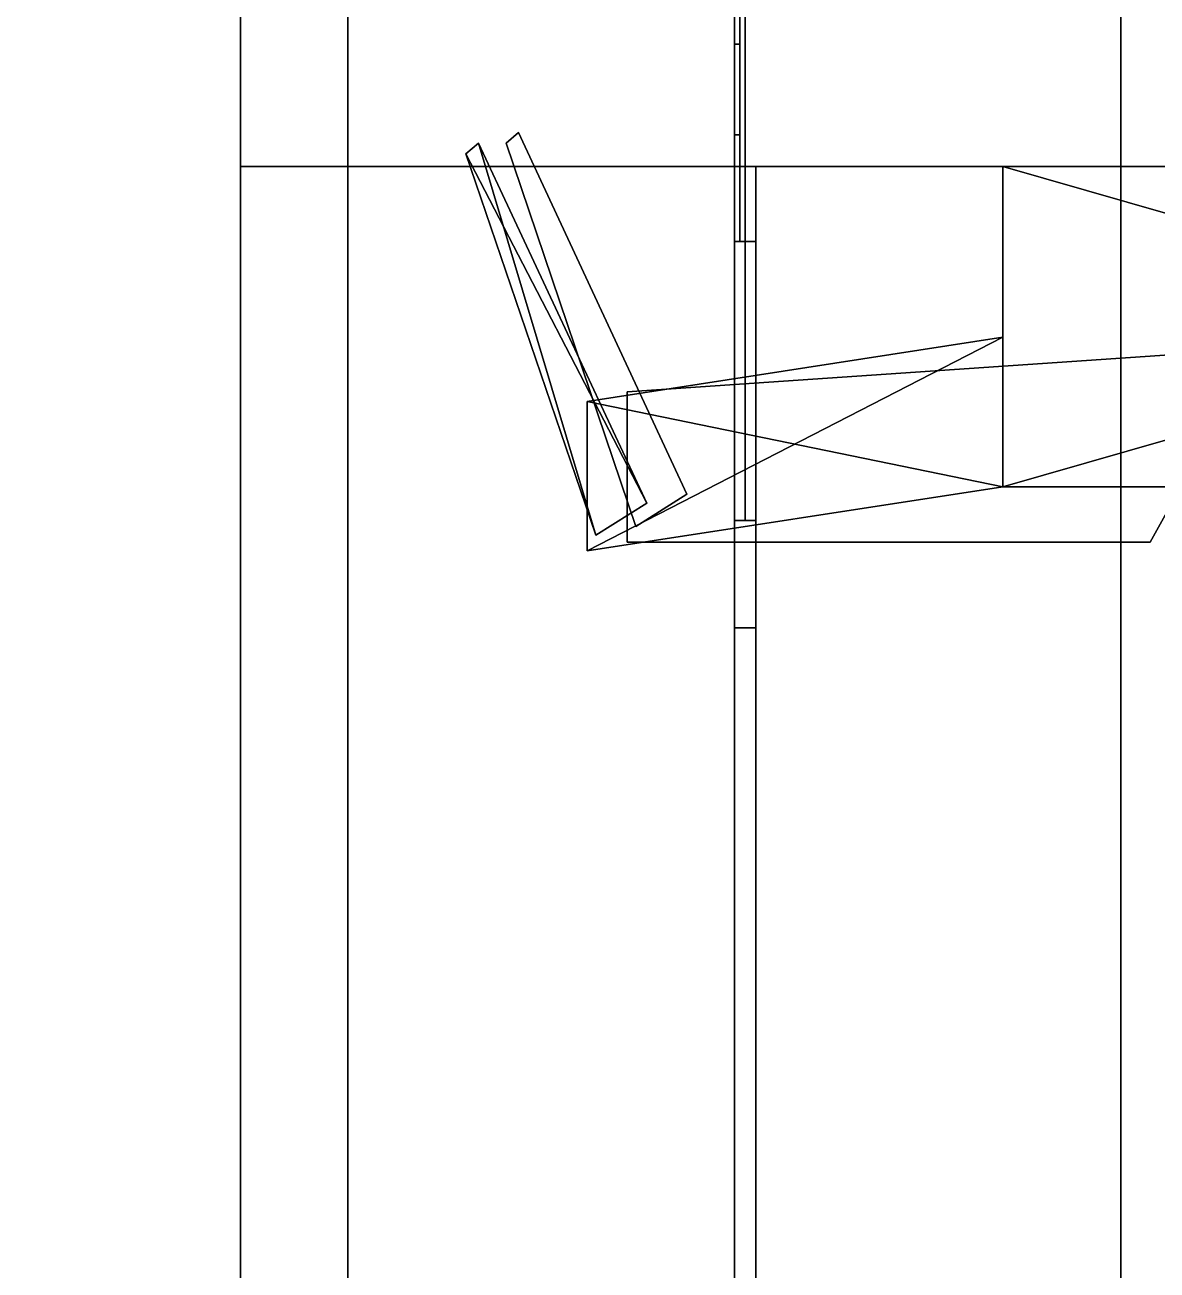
# Model space of a CAD drawing. Extents: x 0 to 4068, y -150 to 4325.
# Drawn here: x 3485 to 3537.7, y 839.6 to 897.6 of the extents above; entities that cross this region are included whole.
import ezdxf

# ---------------------------------------------------------------- set-up
doc = ezdxf.new("R2010")
doc.units = 0
for name, color, linetype in [('LAYER0', 7, 'CONTINUOUS'), ('LAYER100', 253, 'CONTINUOUS'), ('LAYER101', 28, 'CONTINUOUS'), ('LAYER102', 253, 'CONTINUOUS'), ('LAYER103', 253, 'CONTINUOUS'), ('LAYER104', 28, 'CONTINUOUS'), ('LAYER105', 253, 'CONTINUOUS'), ('LAYER106', 253, 'CONTINUOUS'), ('LAYER197', 7, 'CONTINUOUS'), ('LAYER199', 7, 'CONTINUOUS'), ('LAYER239', 7, 'CONTINUOUS'), ('LAYER257', 253, 'CONTINUOUS'), ('LAYER258', 28, 'CONTINUOUS'), ('LAYER259', 253, 'CONTINUOUS'), ('LAYER260', 253, 'CONTINUOUS'), ('LAYER261', 28, 'CONTINUOUS'), ('LAYER262', 253, 'CONTINUOUS'), ('LAYER263', 253, 'CONTINUOUS'), ('LAYER359', 253, 'CONTINUOUS'), ('LAYER411', 45, 'CONTINUOUS'), ('LAYER42', 7, 'CONTINUOUS'), ('LAYER44', 7, 'CONTINUOUS'), ('LAYER46', 7, 'CONTINUOUS'), ('LAYER824', 45, 'CONTINUOUS'), ('LAYER825', 45, 'CONTINUOUS')]:
    doc.layers.add(name, color=color, linetype=linetype)

msp = doc.modelspace()

# ---------------------------------------------------------------- linework, layer by layer
at = {"layer": 'LAYER0', "invisible_edges": 1}
for points in [[(4068, 4325, -5), (0, -150, -5), (0, 4325, -5), (4068, 4325, -5)], [(0, -150, -5), (4068, 4325, -5), (4068, -150, -5), (0, -150, -5)], [(4068, -150), (0, 4325), (0, -150), (4068, -150)], [(0, 4325), (4068, -150), (4068, 4325), (0, 4325)]]:
    msp.add_3dface(points, dxfattribs=at)
at = {"layer": 'LAYER100'}
for points in [[(3507.365, 892.0936, 1796.5), (3507.943, 892.5873, 1796.5), (3515.79, 875.7253, 1796.5), (3513.41, 874.2274, 1796.5)], [(3513.41, 874.2274, 1809.5), (3515.79, 875.7253, 1809.5), (3507.943, 892.5873, 1809.5), (3507.365, 892.0936, 1809.5)], [(3515.79, 875.7253, 1796.5), (3515.79, 875.7253, 1796.5), (3507.943, 892.5873, 1796.5), (3515.79, 875.7253, 1796.5)], [(3513.41, 874.2274, 1809.5), (3513.41, 874.2274, 1809.5), (3507.365, 892.0936, 1809.5), (3513.41, 874.2274, 1809.5)], [(3507.365, 892.0936, 1809.5), (3507.365, 892.0936, 1796.5), (3513.41, 874.2274, 1796.5), (3513.41, 874.2274, 1809.5)], [(3542.365, 882.4998, 1795.5), (3542.365, 882.4998, 1795.5), (3513, 880.4998, 1795.5), (3542.365, 882.4998, 1795.5)], [(3513, 873.4998, 1795.5), (3513, 880.4998, 1795.5), (3542.365, 882.4998, 1795.5), (3537.365, 873.4998, 1795.5)], [(3537.365, 873.4998, 1810.5), (3542.365, 882.4998, 1810.5), (3513, 880.4998, 1810.5), (3513, 873.4998, 1810.5)], [(3513, 873.4998, 1810.5), (3513, 880.4998, 1810.5), (3513, 873.4998, 1810.5)], [(3537.365, 873.4998, 1810.5), (3537.365, 873.4998, 1810.5), (3513, 873.4998, 1810.5), (3537.365, 873.4998, 1810.5)], [(3513, 873.4998, 1810.5), (3513, 873.4998, 1795.5), (3537.365, 873.4998, 1795.5), (3537.365, 873.4998, 1810.5)]]:
    msp.add_3dface(points, dxfattribs=at)
at = {"layer": 'LAYER101'}
for points, invisible_edges in [([(3518.25, 896.6929, 1793.808), (3518.25, 899.5109, 1798.025), (3518.25, 898.5005, 1797.5), (3518.25, 895.0005, 1797.5)], 10), ([(3518.25, 899.5109, 1807.975), (3518.25, 896.6929, 1812.192), (3518.25, 895.0005, 1808.5), (3518.25, 898.5005, 1808.5)], 10), ([(3518.5, 898.5005, 1808.5), (3518.5, 898.5005, 1797.5), (3518.5, 891.5005, 1797.5), (3518.5, 891.71, 1808.317)], 4), ([(3518.25, 892.4754, 1790.99), (3518.25, 896.6929, 1793.808), (3518.25, 895.0005, 1797.5), (3518.25, 891.5005, 1797.5)], 10), ([(3518.25, 896.6929, 1812.192), (3518.25, 892.4754, 1815.01), (3518.25, 891.5005, 1808.5), (3518.25, 895.0005, 1808.5)], 10), ([(3518.25, 887.5005, 1790), (3518.25, 892.4754, 1790.99), (3518.25, 891.5005, 1797.5), (3518.25, 887.5005, 1794)], 2), ([(3518.25, 892.4754, 1815.01), (3518.25, 887.5005, 1816), (3518.25, 887.5005, 1812), (3518.25, 891.5005, 1808.5)], 8), ([(3518.5, 891.71, 1808.317), (3518.5, 891.5005, 1797.5), (3518.5, 887.5005, 1794), (3518.5, 887.5005, 1812)], 5), ([(3518.5, 887.5005, 1812), (3518.5, 887.5005, 1794), (3518.5, 874.5005, 1794), (3518.5, 874.5005, 1812)], 1), ([(3519, 869.5005, 1782), (3519, 874.5005, 1794), (3519, 887.5005, 1794), (3519, 887.5005, 1782)], 1), ([(3519, 869.5005, 1824), (3519, 874.5005, 1812), (3519, 887.5005, 1812), (3519, 887.5005, 1824)], 1), ([(3519, 869.5005, 1824), (3519, 869.5005, 1782), (3519, 874.5005, 1794), (3519, 874.5005, 1812)], 10)]:
    msp.add_3dface(points, dxfattribs=dict(at, invisible_edges=invisible_edges))
for points in [[(3518, 887.5005, 1794), (3518, 887.5005, 1782), (3518, 887.5005, 1794)], [(3518, 887.5005, 1812), (3518, 887.5005, 1824), (3518, 887.5005, 1812)], [(3519, 874.5005, 1794), (3518, 874.5005, 1794), (3518, 887.5005, 1794), (3519, 887.5005, 1794)], [(3519, 887.5005, 1794), (3518, 887.5005, 1794), (3518, 887.5005, 1782), (3519, 887.5005, 1782)], [(3519, 887.5005, 1782), (3518, 887.5005, 1782), (3518, 869.5005, 1782), (3519, 869.5005, 1782)], [(3519, 874.5005, 1812), (3518, 874.5005, 1812), (3518, 887.5005, 1812), (3519, 887.5005, 1812)], [(3519, 887.5005, 1812), (3518, 887.5005, 1812), (3518, 887.5005, 1824), (3519, 887.5005, 1824)], [(3519, 887.5005, 1824), (3518, 887.5005, 1824), (3518, 869.5005, 1824), (3519, 869.5005, 1824)], [(3518, 869.5005, 1782), (3518, 887.5005, 1782), (3518, 887.5005, 1824), (3518, 869.5005, 1824)], [(3519, 869.5005, 1782), (3519, 887.5005, 1782), (3519, 887.5005, 1782), (3519, 869.5005, 1782)], [(3519, 869.5005, 1824), (3519, 887.5005, 1824), (3519, 887.5005, 1824), (3519, 869.5005, 1824)], [(3518, 874.5005, 1794), (3518, 874.5005, 1812), (3518, 874.5005, 1794)], [(3519, 874.5005, 1794), (3518, 874.5005, 1794), (3518, 874.5005, 1812), (3519, 874.5005, 1812)], [(3519, 869.5005, 1824), (3518, 869.5005, 1824), (3519, 869.5005, 1824)], [(3518, 869.5005, 1782), (3518, 869.5005, 1824), (3519, 869.5005, 1824), (3519, 869.5005, 1782)]]:
    msp.add_3dface(points, dxfattribs=at)
at = {"layer": 'LAYER102'}
for points in [[(3513.925, 875.308, 1797.348), (3505.5, 891.5905, 1797.348), (3506.077, 892.0817, 1797.348), (3513.925, 875.308, 1797.348)], [(3505.5, 891.5905, 1808.652), (3511.544, 873.8178, 1808.652), (3506.077, 892.0817, 1808.652), (3505.5, 891.5905, 1808.652)], [(3506.077, 892.0817, 1808.652), (3511.544, 873.8178, 1808.652), (3513.925, 875.308, 1808.652), (3506.077, 892.0817, 1808.652)], [(3511.544, 873.8178, 1797.348), (3505.5, 891.5905, 1797.348), (3513.925, 875.308, 1797.348), (3511.544, 873.8178, 1797.348)], [(3511.544, 873.8178, 1797.348), (3505.5, 891.5905, 1808.652), (3505.5, 891.5905, 1797.348), (3511.544, 873.8178, 1797.348)], [(3511.544, 873.8178, 1808.652), (3505.5, 891.5905, 1808.652), (3511.544, 873.8178, 1797.348), (3511.544, 873.8178, 1808.652)], [(3582.5, 890.9999, 1796.217), (3530.5, 876.0784, 1796.217), (3530.5, 890.9999, 1796.217), (3582.5, 890.9999, 1796.217)], [(3582.5, 876.0784, 1796.217), (3530.5, 876.0784, 1796.217), (3582.5, 890.9999, 1796.217), (3582.5, 876.0784, 1796.217)], [(3530.5, 890.9999, 1809.783), (3582.5, 876.0784, 1809.783), (3582.5, 890.9999, 1809.783), (3530.5, 890.9999, 1809.783)], [(3530.5, 876.0784, 1809.783), (3582.5, 876.0784, 1809.783), (3530.5, 890.9999, 1809.783), (3530.5, 876.0784, 1809.783)], [(3530.5, 883.0417, 1796.217), (3511.135, 873.0941, 1796.217), (3511.135, 880.0575, 1796.217), (3530.5, 883.0417, 1796.217)], [(3530.5, 876.0784, 1796.217), (3511.135, 873.0941, 1796.217), (3530.5, 883.0417, 1796.217), (3530.5, 876.0784, 1796.217)], [(3511.135, 880.0575, 1809.783), (3530.5, 876.0784, 1809.783), (3530.5, 883.0417, 1809.783), (3511.135, 880.0575, 1809.783)], [(3511.135, 873.0941, 1809.783), (3530.5, 876.0784, 1809.783), (3511.135, 880.0575, 1809.783), (3511.135, 873.0941, 1809.783)], [(3530.5, 876.0784, 1796.217), (3511.135, 873.0941, 1809.783), (3511.135, 873.0941, 1796.217), (3530.5, 876.0784, 1796.217)], [(3530.5, 876.0784, 1809.783), (3511.135, 873.0941, 1809.783), (3530.5, 876.0784, 1796.217), (3530.5, 876.0784, 1809.783)], [(3582.5, 876.0784, 1796.217), (3530.5, 876.0784, 1809.783), (3530.5, 876.0784, 1796.217), (3582.5, 876.0784, 1796.217)], [(3582.5, 876.0784, 1809.783), (3530.5, 876.0784, 1809.783), (3582.5, 876.0784, 1796.217), (3582.5, 876.0784, 1809.783)]]:
    msp.add_3dface(points, dxfattribs=at)
at = {"layer": 'LAYER103'}
for points in [[(3507.365, 892.0936, 2250.5), (3507.943, 892.5873, 2250.5), (3515.79, 875.7253, 2250.5), (3513.41, 874.2274, 2250.5)], [(3513.41, 874.2274, 2263.5), (3515.79, 875.7253, 2263.5), (3507.943, 892.5873, 2263.5), (3507.365, 892.0936, 2263.5)], [(3515.79, 875.7253, 2250.5), (3515.79, 875.7253, 2250.5), (3507.943, 892.5873, 2250.5), (3515.79, 875.7253, 2250.5)], [(3513.41, 874.2274, 2263.5), (3513.41, 874.2274, 2263.5), (3507.365, 892.0936, 2263.5), (3513.41, 874.2274, 2263.5)], [(3507.365, 892.0936, 2263.5), (3507.365, 892.0936, 2250.5), (3513.41, 874.2274, 2250.5), (3513.41, 874.2274, 2263.5)], [(3542.365, 882.4998, 2249.5), (3542.365, 882.4998, 2249.5), (3513, 880.4998, 2249.5), (3542.365, 882.4998, 2249.5)], [(3513, 873.4998, 2249.5), (3513, 880.4998, 2249.5), (3542.365, 882.4998, 2249.5), (3537.365, 873.4998, 2249.5)], [(3537.365, 873.4998, 2264.5), (3542.365, 882.4998, 2264.5), (3513, 880.4998, 2264.5), (3513, 873.4998, 2264.5)], [(3513, 873.4998, 2264.5), (3513, 880.4998, 2264.5), (3513, 873.4998, 2264.5)], [(3537.365, 873.4998, 2264.5), (3537.365, 873.4998, 2264.5), (3513, 873.4998, 2264.5), (3537.365, 873.4998, 2264.5)], [(3513, 873.4998, 2264.5), (3513, 873.4998, 2249.5), (3537.365, 873.4998, 2249.5), (3537.365, 873.4998, 2264.5)]]:
    msp.add_3dface(points, dxfattribs=at)
at = {"layer": 'LAYER104'}
for points, invisible_edges in [([(3518.25, 896.6929, 2247.808), (3518.25, 899.5109, 2252.025), (3518.25, 898.5005, 2251.5), (3518.25, 895.0005, 2251.5)], 10), ([(3518.25, 899.5109, 2261.975), (3518.25, 896.6929, 2266.192), (3518.25, 895.0005, 2262.5), (3518.25, 898.5005, 2262.5)], 10), ([(3518.5, 898.5005, 2262.5), (3518.5, 898.5005, 2251.5), (3518.5, 891.5005, 2251.5), (3518.5, 891.71, 2262.317)], 4), ([(3518.25, 892.4754, 2244.99), (3518.25, 896.6929, 2247.808), (3518.25, 895.0005, 2251.5), (3518.25, 891.5005, 2251.5)], 10), ([(3518.25, 896.6929, 2266.192), (3518.25, 892.4754, 2269.01), (3518.25, 891.5005, 2262.5), (3518.25, 895.0005, 2262.5)], 10), ([(3518.25, 887.5005, 2244), (3518.25, 892.4754, 2244.99), (3518.25, 891.5005, 2251.5), (3518.25, 887.5005, 2248)], 2), ([(3518.25, 892.4754, 2269.01), (3518.25, 887.5005, 2270), (3518.25, 887.5005, 2266), (3518.25, 891.5005, 2262.5)], 8), ([(3518.5, 891.71, 2262.317), (3518.5, 891.5005, 2251.5), (3518.5, 887.5005, 2248), (3518.5, 887.5005, 2266)], 5), ([(3518.5, 887.5005, 2266), (3518.5, 887.5005, 2248), (3518.5, 874.5005, 2248), (3518.5, 874.5005, 2266)], 1), ([(3519, 869.5005, 2236), (3519, 874.5005, 2248), (3519, 887.5005, 2248), (3519, 887.5005, 2236)], 1), ([(3519, 869.5005, 2278), (3519, 874.5005, 2266), (3519, 887.5005, 2266), (3519, 887.5005, 2278)], 1), ([(3519, 869.5005, 2278), (3519, 869.5005, 2236), (3519, 874.5005, 2248), (3519, 874.5005, 2266)], 10)]:
    msp.add_3dface(points, dxfattribs=dict(at, invisible_edges=invisible_edges))
for points in [[(3518, 887.5005, 2248), (3518, 887.5005, 2236), (3518, 887.5005, 2248)], [(3518, 887.5005, 2266), (3518, 887.5005, 2278), (3518, 887.5005, 2266)], [(3519, 874.5005, 2248), (3518, 874.5005, 2248), (3518, 887.5005, 2248), (3519, 887.5005, 2248)], [(3519, 887.5005, 2248), (3518, 887.5005, 2248), (3518, 887.5005, 2236), (3519, 887.5005, 2236)], [(3519, 887.5005, 2236), (3518, 887.5005, 2236), (3518, 869.5005, 2236), (3519, 869.5005, 2236)], [(3519, 874.5005, 2266), (3518, 874.5005, 2266), (3518, 887.5005, 2266), (3519, 887.5005, 2266)], [(3519, 887.5005, 2266), (3518, 887.5005, 2266), (3518, 887.5005, 2278), (3519, 887.5005, 2278)], [(3519, 887.5005, 2278), (3518, 887.5005, 2278), (3518, 869.5005, 2278), (3519, 869.5005, 2278)], [(3518, 869.5005, 2236), (3518, 887.5005, 2236), (3518, 887.5005, 2278), (3518, 869.5005, 2278)], [(3519, 869.5005, 2236), (3519, 887.5005, 2236), (3519, 887.5005, 2236), (3519, 869.5005, 2236)], [(3519, 869.5005, 2278), (3519, 887.5005, 2278), (3519, 887.5005, 2278), (3519, 869.5005, 2278)], [(3518, 874.5005, 2248), (3518, 874.5005, 2266), (3518, 874.5005, 2248)], [(3519, 874.5005, 2248), (3518, 874.5005, 2248), (3518, 874.5005, 2266), (3519, 874.5005, 2266)], [(3519, 869.5005, 2278), (3518, 869.5005, 2278), (3519, 869.5005, 2278)], [(3518, 869.5005, 2236), (3518, 869.5005, 2278), (3519, 869.5005, 2278), (3519, 869.5005, 2236)]]:
    msp.add_3dface(points, dxfattribs=at)
at = {"layer": 'LAYER105'}
for points in [[(3513.925, 875.308, 2251.348), (3505.5, 891.5905, 2251.348), (3506.077, 892.0817, 2251.348), (3513.925, 875.308, 2251.348)], [(3505.5, 891.5905, 2262.652), (3511.544, 873.8178, 2262.652), (3506.077, 892.0817, 2262.652), (3505.5, 891.5905, 2262.652)], [(3506.077, 892.0817, 2262.652), (3511.544, 873.8178, 2262.652), (3513.925, 875.308, 2262.652), (3506.077, 892.0817, 2262.652)], [(3511.544, 873.8178, 2251.348), (3505.5, 891.5905, 2251.348), (3513.925, 875.308, 2251.348), (3511.544, 873.8178, 2251.348)], [(3511.544, 873.8178, 2251.348), (3505.5, 891.5905, 2262.652), (3505.5, 891.5905, 2251.348), (3511.544, 873.8178, 2251.348)], [(3511.544, 873.8178, 2262.652), (3505.5, 891.5905, 2262.652), (3511.544, 873.8178, 2251.348), (3511.544, 873.8178, 2262.652)], [(3582.5, 890.9999, 2250.217), (3530.5, 876.0784, 2250.217), (3530.5, 890.9999, 2250.217), (3582.5, 890.9999, 2250.217)], [(3582.5, 876.0784, 2250.217), (3530.5, 876.0784, 2250.217), (3582.5, 890.9999, 2250.217), (3582.5, 876.0784, 2250.217)], [(3530.5, 890.9999, 2263.783), (3582.5, 876.0784, 2263.783), (3582.5, 890.9999, 2263.783), (3530.5, 890.9999, 2263.783)], [(3530.5, 876.0784, 2263.783), (3582.5, 876.0784, 2263.783), (3530.5, 890.9999, 2263.783), (3530.5, 876.0784, 2263.783)], [(3530.5, 883.0417, 2250.217), (3511.135, 873.0941, 2250.217), (3511.135, 880.0575, 2250.217), (3530.5, 883.0417, 2250.217)], [(3530.5, 876.0784, 2250.217), (3511.135, 873.0941, 2250.217), (3530.5, 883.0417, 2250.217), (3530.5, 876.0784, 2250.217)], [(3511.135, 880.0575, 2263.783), (3530.5, 876.0784, 2263.783), (3530.5, 883.0417, 2263.783), (3511.135, 880.0575, 2263.783)], [(3511.135, 873.0941, 2263.783), (3530.5, 876.0784, 2263.783), (3511.135, 880.0575, 2263.783), (3511.135, 873.0941, 2263.783)], [(3530.5, 876.0784, 2250.217), (3511.135, 873.0941, 2263.783), (3511.135, 873.0941, 2250.217), (3530.5, 876.0784, 2250.217)], [(3530.5, 876.0784, 2263.783), (3511.135, 873.0941, 2263.783), (3530.5, 876.0784, 2250.217), (3530.5, 876.0784, 2263.783)], [(3582.5, 876.0784, 2250.217), (3530.5, 876.0784, 2263.783), (3530.5, 876.0784, 2250.217), (3582.5, 876.0784, 2250.217)], [(3582.5, 876.0784, 2263.783), (3530.5, 876.0784, 2263.783), (3582.5, 876.0784, 2250.217), (3582.5, 876.0784, 2263.783)]]:
    msp.add_3dface(points, dxfattribs=at)
at = {"layer": 'LAYER106', "invisible_edges": 1}
for points in [[(3518, 402.0004, 1703), (3500, 907.0004, 1703), (3518, 907.0004, 1703), (3518, 402.0004, 1703)], [(3500, 907.0004, 1703), (3518, 402.0004, 1703), (3500, 402.0004, 1703), (3500, 907.0004, 1703)], [(3500, 402.0004, 2357), (3518, 907.0004, 2357), (3500, 907.0004, 2357), (3500, 402.0004, 2357)], [(3518, 907.0004, 2357), (3500, 402.0004, 2357), (3518, 402.0004, 2357), (3518, 907.0004, 2357)], [(3500, 907.0004, 1703), (3500, 402.0004, 2357), (3500, 907.0004, 2357), (3500, 907.0004, 1703)], [(3500, 402.0004, 2357), (3500, 907.0004, 1703), (3500, 402.0004, 1703), (3500, 402.0004, 2357)], [(3518, 402.0004, 1703), (3518, 907.0004, 2357), (3518, 402.0004, 2357), (3518, 402.0004, 1703)], [(3518, 907.0004, 2357), (3518, 402.0004, 1703), (3518, 907.0004, 1703), (3518, 907.0004, 2357)]]:
    msp.add_3dface(points, dxfattribs=at)
at = {"layer": 'LAYER197', "invisible_edges": 1}
for points in [[(3518, 891, 169), (3918, 0, 169), (3918, 891, 169), (3518, 891, 169)], [(3918, 0, 169), (3518, 891, 169), (3518, 0, 169), (3918, 0, 169)], [(3518, 891, 169), (3518, 0, 151), (3518, 0, 169), (3518, 891, 169)], [(3518, 0, 151), (3518, 891, 169), (3518, 891, 151), (3518, 0, 151)], [(3918, 891, 151), (3518, 891, 169), (3918, 891, 169), (3918, 891, 151)], [(3518, 891, 169), (3918, 891, 151), (3518, 891, 151), (3518, 891, 169)], [(3518, 0, 151), (3918, 891, 151), (3918, 0, 151), (3518, 0, 151)], [(3918, 891, 151), (3518, 0, 151), (3518, 891, 151), (3918, 891, 151)]]:
    msp.add_3dface(points, dxfattribs=at)
at = {"layer": 'LAYER199', "invisible_edges": 1}
for points in [[(3918, 909, 150), (3518, 891, 150), (3518, 909, 150), (3918, 909, 150)], [(3518, 891, 150), (3918, 909, 150), (3918, 891, 150), (3518, 891, 150)], [(3518, 909, 875), (3518, 891, 150), (3518, 891, 875), (3518, 909, 875)], [(3518, 891, 150), (3518, 909, 875), (3518, 909, 150), (3518, 891, 150)], [(3918, 891, 875), (3518, 909, 875), (3518, 891, 875), (3918, 891, 875)], [(3518, 909, 875), (3918, 891, 875), (3918, 909, 875), (3518, 909, 875)], [(3918, 891, 875), (3518, 891, 150), (3918, 891, 150), (3918, 891, 875)], [(3518, 891, 150), (3918, 891, 875), (3518, 891, 875), (3518, 891, 150)]]:
    msp.add_3dface(points, dxfattribs=at)
at = {"layer": 'LAYER239', "invisible_edges": 1}
for points in [[(3599, 18, 856.5), (3519, 891, 856.5), (3599, 891, 856.5), (3599, 18, 856.5)], [(3519, 891, 856.5), (3599, 18, 856.5), (3519, 18, 856.5), (3519, 891, 856.5)], [(3599, 891, 874.5), (3519, 891, 856.5), (3519, 891, 874.5), (3599, 891, 874.5)], [(3519, 891, 856.5), (3599, 891, 874.5), (3599, 891, 856.5), (3519, 891, 856.5)], [(3519, 18, 874.5), (3519, 891, 856.5), (3519, 18, 856.5), (3519, 18, 874.5)], [(3519, 891, 856.5), (3519, 18, 874.5), (3519, 891, 874.5), (3519, 891, 856.5)], [(3519, 18, 874.5), (3599, 891, 874.5), (3519, 891, 874.5), (3519, 18, 874.5)], [(3599, 891, 874.5), (3519, 18, 874.5), (3599, 18, 874.5), (3599, 891, 874.5)]]:
    msp.add_3dface(points, dxfattribs=at)
at = {"layer": 'LAYER257'}
for points in [[(3507.365, 892.0938, 246.4999), (3507.943, 892.5875, 246.4999), (3515.79, 875.7255, 246.4999), (3513.41, 874.2275, 246.4999)], [(3513.41, 874.2275, 259.4999), (3515.79, 875.7255, 259.4999), (3507.943, 892.5875, 259.4999), (3507.365, 892.0938, 259.4999)], [(3515.79, 875.7255, 246.4999), (3515.79, 875.7255, 246.4999), (3507.943, 892.5875, 246.4999), (3515.79, 875.7255, 246.4999)], [(3513.41, 874.2275, 259.4999), (3513.41, 874.2275, 259.4999), (3507.365, 892.0938, 259.4999), (3513.41, 874.2275, 259.4999)], [(3507.365, 892.0938, 259.4999), (3507.365, 892.0938, 246.4999), (3513.41, 874.2275, 246.4999), (3513.41, 874.2275, 259.4999)], [(3542.365, 882.5, 245.5), (3542.365, 882.5, 245.5), (3513, 880.5, 245.5), (3542.365, 882.5, 245.5)], [(3513, 873.5, 245.5), (3513, 880.5, 245.5), (3542.365, 882.5, 245.5), (3537.365, 873.5, 245.5)], [(3537.365, 873.5, 260.5), (3542.365, 882.5, 260.5), (3513, 880.5, 260.5), (3513, 873.5, 260.5)], [(3513, 873.5, 260.5), (3513, 880.5, 260.5), (3513, 873.5, 260.5)], [(3537.365, 873.5, 260.5), (3537.365, 873.5, 260.5), (3513, 873.5, 260.5), (3537.365, 873.5, 260.5)], [(3513, 873.5, 260.5), (3513, 873.5, 245.5), (3537.365, 873.5, 245.5), (3537.365, 873.5, 260.5)]]:
    msp.add_3dface(points, dxfattribs=at)
at = {"layer": 'LAYER258'}
for points, invisible_edges in [([(3518.25, 896.6924, 243.8076), (3518.25, 899.5104, 248.0251), (3518.25, 898.5, 247.5), (3518.25, 895, 247.5)], 10), ([(3518.25, 899.5104, 257.9749), (3518.25, 896.6924, 262.1924), (3518.25, 895, 258.5), (3518.25, 898.5, 258.5)], 10), ([(3518.5, 898.5, 258.5), (3518.5, 898.5, 247.5), (3518.5, 891.5, 247.5), (3518.5, 891.7095, 258.3167)], 4), ([(3518.25, 892.4749, 240.9896), (3518.25, 896.6924, 243.8076), (3518.25, 895, 247.5), (3518.25, 891.5, 247.5)], 10), ([(3518.25, 896.6924, 262.1924), (3518.25, 892.4749, 265.0104), (3518.25, 891.5, 258.5), (3518.25, 895, 258.5)], 10), ([(3518.25, 887.5, 240), (3518.25, 892.4749, 240.9896), (3518.25, 891.5, 247.5), (3518.25, 887.5, 244)], 2), ([(3518.25, 892.4749, 265.0104), (3518.25, 887.5, 266), (3518.25, 887.5, 262), (3518.25, 891.5, 258.5)], 8), ([(3518.5, 891.7095, 258.3167), (3518.5, 891.5, 247.5), (3518.5, 887.5, 244), (3518.5, 887.5, 262)], 5), ([(3518.5, 887.5, 262), (3518.5, 887.5, 244), (3518.5, 874.5, 244), (3518.5, 874.5, 262)], 1), ([(3519, 869.5, 232), (3519, 874.5, 244), (3519, 887.5, 244), (3519, 887.5, 232)], 1), ([(3519, 869.5, 274), (3519, 874.5, 262), (3519, 887.5, 262), (3519, 887.5, 274)], 1), ([(3519, 869.5, 274), (3519, 869.5, 232), (3519, 874.5, 244), (3519, 874.5, 262)], 10)]:
    msp.add_3dface(points, dxfattribs=dict(at, invisible_edges=invisible_edges))
for points in [[(3518, 887.5, 244), (3518, 887.5, 232), (3518, 887.5, 244)], [(3518, 887.5, 262), (3518, 887.5, 274), (3518, 887.5, 262)], [(3519, 874.5, 244), (3518, 874.5, 244), (3518, 887.5, 244), (3519, 887.5, 244)], [(3519, 887.5, 244), (3518, 887.5, 244), (3518, 887.5, 232), (3519, 887.5, 232)], [(3519, 887.5, 232), (3518, 887.5, 232), (3518, 869.5, 232), (3519, 869.5, 232)], [(3519, 874.5, 262), (3518, 874.5, 262), (3518, 887.5, 262), (3519, 887.5, 262)], [(3519, 887.5, 262), (3518, 887.5, 262), (3518, 887.5, 274), (3519, 887.5, 274)], [(3519, 887.5, 274), (3518, 887.5, 274), (3518, 869.5, 274), (3519, 869.5, 274)], [(3518, 869.5, 232), (3518, 887.5, 232), (3518, 887.5, 274), (3518, 869.5, 274)], [(3519, 869.5, 232), (3519, 887.5, 232), (3519, 887.5, 232), (3519, 869.5, 232)], [(3519, 869.5, 274), (3519, 887.5, 274), (3519, 887.5, 274), (3519, 869.5, 274)], [(3518, 874.5, 244), (3518, 874.5, 262), (3518, 874.5, 244)], [(3519, 874.5, 244), (3518, 874.5, 244), (3518, 874.5, 262), (3519, 874.5, 262)], [(3519, 869.5, 274), (3518, 869.5, 274), (3519, 869.5, 274)], [(3518, 869.5, 232), (3518, 869.5, 274), (3519, 869.5, 274), (3519, 869.5, 232)]]:
    msp.add_3dface(points, dxfattribs=at)
at = {"layer": 'LAYER259'}
for points in [[(3513.925, 875.3081, 247.3477), (3505.5, 891.5906, 247.3477), (3506.077, 892.0818, 247.3477), (3513.925, 875.3081, 247.3477)], [(3505.5, 891.5906, 258.652), (3511.544, 873.8179, 258.652), (3506.077, 892.0818, 258.652), (3505.5, 891.5906, 258.652)], [(3506.077, 892.0818, 258.652), (3511.544, 873.8179, 258.652), (3513.925, 875.3081, 258.652), (3506.077, 892.0818, 258.652)], [(3511.544, 873.8179, 247.3477), (3505.5, 891.5906, 247.3477), (3513.925, 875.3081, 247.3477), (3511.544, 873.8179, 247.3477)], [(3511.544, 873.8179, 247.3477), (3505.5, 891.5906, 258.652), (3505.5, 891.5906, 247.3477), (3511.544, 873.8179, 247.3477)], [(3511.544, 873.8179, 258.652), (3505.5, 891.5906, 258.652), (3511.544, 873.8179, 247.3477), (3511.544, 873.8179, 258.652)], [(3582.5, 891, 246.2174), (3530.5, 876.0786, 246.2174), (3530.5, 891, 246.2174), (3582.5, 891, 246.2174)], [(3582.5, 876.0786, 246.2174), (3530.5, 876.0786, 246.2174), (3582.5, 891, 246.2174), (3582.5, 876.0786, 246.2174)], [(3530.5, 891, 259.7826), (3582.5, 876.0786, 259.7826), (3582.5, 891, 259.7826), (3530.5, 891, 259.7826)], [(3530.5, 876.0786, 259.7826), (3582.5, 876.0786, 259.7826), (3530.5, 891, 259.7826), (3530.5, 876.0786, 259.7826)], [(3530.5, 883.0419, 246.2174), (3511.135, 873.0942, 246.2174), (3511.135, 880.0576, 246.2174), (3530.5, 883.0419, 246.2174)], [(3530.5, 876.0786, 246.2174), (3511.135, 873.0942, 246.2174), (3530.5, 883.0419, 246.2174), (3530.5, 876.0786, 246.2174)], [(3511.135, 880.0576, 259.7826), (3530.5, 876.0786, 259.7826), (3530.5, 883.0419, 259.7826), (3511.135, 880.0576, 259.7826)], [(3511.135, 873.0942, 259.7826), (3530.5, 876.0786, 259.7826), (3511.135, 880.0576, 259.7826), (3511.135, 873.0942, 259.7826)], [(3530.5, 876.0786, 246.2174), (3511.135, 873.0942, 259.7826), (3511.135, 873.0942, 246.2174), (3530.5, 876.0786, 246.2174)], [(3530.5, 876.0786, 259.7826), (3511.135, 873.0942, 259.7826), (3530.5, 876.0786, 246.2174), (3530.5, 876.0786, 259.7826)], [(3582.5, 876.0786, 246.2174), (3530.5, 876.0786, 259.7826), (3530.5, 876.0786, 246.2174), (3582.5, 876.0786, 246.2174)], [(3582.5, 876.0786, 259.7826), (3530.5, 876.0786, 259.7826), (3582.5, 876.0786, 246.2174), (3582.5, 876.0786, 259.7826)]]:
    msp.add_3dface(points, dxfattribs=at)
at = {"layer": 'LAYER260'}
for points in [[(3507.365, 892.0938, 765.4999), (3507.943, 892.5875, 765.4999), (3515.79, 875.7255, 765.4999), (3513.41, 874.2275, 765.4999)], [(3513.41, 874.2275, 778.4999), (3515.79, 875.7255, 778.4999), (3507.943, 892.5875, 778.4999), (3507.365, 892.0938, 778.4999)], [(3515.79, 875.7255, 765.4999), (3515.79, 875.7255, 765.4999), (3507.943, 892.5875, 765.4999), (3515.79, 875.7255, 765.4999)], [(3513.41, 874.2275, 778.4999), (3513.41, 874.2275, 778.4999), (3507.365, 892.0938, 778.4999), (3513.41, 874.2275, 778.4999)], [(3507.365, 892.0938, 778.4999), (3507.365, 892.0938, 765.4999), (3513.41, 874.2275, 765.4999), (3513.41, 874.2275, 778.4999)], [(3542.365, 882.5, 764.5), (3542.365, 882.5, 764.5), (3513, 880.5, 764.5), (3542.365, 882.5, 764.5)], [(3513, 873.5, 764.5), (3513, 880.5, 764.5), (3542.365, 882.5, 764.5), (3537.365, 873.5, 764.5)], [(3537.365, 873.5, 779.5), (3542.365, 882.5, 779.5), (3513, 880.5, 779.5), (3513, 873.5, 779.5)], [(3513, 873.5, 779.5), (3513, 880.5, 779.5), (3513, 873.5, 779.5)], [(3537.365, 873.5, 779.5), (3537.365, 873.5, 779.5), (3513, 873.5, 779.5), (3537.365, 873.5, 779.5)], [(3513, 873.5, 779.5), (3513, 873.5, 764.5), (3537.365, 873.5, 764.5), (3537.365, 873.5, 779.5)]]:
    msp.add_3dface(points, dxfattribs=at)
at = {"layer": 'LAYER261'}
for points, invisible_edges in [([(3518.25, 896.6924, 762.8076), (3518.25, 899.5104, 767.0251), (3518.25, 898.5, 766.5), (3518.25, 895, 766.5)], 10), ([(3518.25, 899.5104, 776.9749), (3518.25, 896.6924, 781.1924), (3518.25, 895, 777.5), (3518.25, 898.5, 777.5)], 10), ([(3518.5, 898.5, 777.5), (3518.5, 898.5, 766.5), (3518.5, 891.5, 766.5), (3518.5, 891.7095, 777.3167)], 4), ([(3518.25, 892.4749, 759.9896), (3518.25, 896.6924, 762.8076), (3518.25, 895, 766.5), (3518.25, 891.5, 766.5)], 10), ([(3518.25, 896.6924, 781.1924), (3518.25, 892.4749, 784.0104), (3518.25, 891.5, 777.5), (3518.25, 895, 777.5)], 10), ([(3518.25, 887.5, 759), (3518.25, 892.4749, 759.9896), (3518.25, 891.5, 766.5), (3518.25, 887.5, 763)], 2), ([(3518.25, 892.4749, 784.0104), (3518.25, 887.5, 785), (3518.25, 887.5, 781), (3518.25, 891.5, 777.5)], 8), ([(3518.5, 891.7095, 777.3167), (3518.5, 891.5, 766.5), (3518.5, 887.5, 763), (3518.5, 887.5, 781)], 5), ([(3518.5, 887.5, 781), (3518.5, 887.5, 763), (3518.5, 874.5, 763), (3518.5, 874.5, 781)], 1), ([(3519, 869.5, 751), (3519, 874.5, 763), (3519, 887.5, 763), (3519, 887.5, 751)], 1), ([(3519, 869.5, 793), (3519, 874.5, 781), (3519, 887.5, 781), (3519, 887.5, 793)], 1), ([(3519, 869.5, 793), (3519, 869.5, 751), (3519, 874.5, 763), (3519, 874.5, 781)], 10)]:
    msp.add_3dface(points, dxfattribs=dict(at, invisible_edges=invisible_edges))
for points in [[(3518, 887.5, 763), (3518, 887.5, 751), (3518, 887.5, 763)], [(3518, 887.5, 781), (3518, 887.5, 793), (3518, 887.5, 781)], [(3519, 874.5, 763), (3518, 874.5, 763), (3518, 887.5, 763), (3519, 887.5, 763)], [(3519, 887.5, 763), (3518, 887.5, 763), (3518, 887.5, 751), (3519, 887.5, 751)], [(3519, 887.5, 751), (3518, 887.5, 751), (3518, 869.5, 751), (3519, 869.5, 751)], [(3519, 874.5, 781), (3518, 874.5, 781), (3518, 887.5, 781), (3519, 887.5, 781)], [(3519, 887.5, 781), (3518, 887.5, 781), (3518, 887.5, 793), (3519, 887.5, 793)], [(3519, 887.5, 793), (3518, 887.5, 793), (3518, 869.5, 793), (3519, 869.5, 793)], [(3518, 869.5, 751), (3518, 887.5, 751), (3518, 887.5, 793), (3518, 869.5, 793)], [(3519, 869.5, 751), (3519, 887.5, 751), (3519, 887.5, 751), (3519, 869.5, 751)], [(3519, 869.5, 793), (3519, 887.5, 793), (3519, 887.5, 793), (3519, 869.5, 793)], [(3518, 874.5, 763), (3518, 874.5, 781), (3518, 874.5, 763)], [(3519, 874.5, 763), (3518, 874.5, 763), (3518, 874.5, 781), (3519, 874.5, 781)], [(3519, 869.5, 793), (3518, 869.5, 793), (3519, 869.5, 793)], [(3518, 869.5, 751), (3518, 869.5, 793), (3519, 869.5, 793), (3519, 869.5, 751)]]:
    msp.add_3dface(points, dxfattribs=at)
at = {"layer": 'LAYER262'}
for points in [[(3513.925, 875.3081, 766.3477), (3505.5, 891.5906, 766.3477), (3506.077, 892.0818, 766.3477), (3513.925, 875.3081, 766.3477)], [(3505.5, 891.5906, 777.652), (3511.544, 873.8179, 777.652), (3506.077, 892.0818, 777.652), (3505.5, 891.5906, 777.652)], [(3506.077, 892.0818, 777.652), (3511.544, 873.8179, 777.652), (3513.925, 875.3081, 777.652), (3506.077, 892.0818, 777.652)], [(3511.544, 873.8179, 766.3477), (3505.5, 891.5906, 766.3477), (3513.925, 875.3081, 766.3477), (3511.544, 873.8179, 766.3477)], [(3511.544, 873.8179, 766.3477), (3505.5, 891.5906, 777.652), (3505.5, 891.5906, 766.3477), (3511.544, 873.8179, 766.3477)], [(3511.544, 873.8179, 777.652), (3505.5, 891.5906, 777.652), (3511.544, 873.8179, 766.3477), (3511.544, 873.8179, 777.652)], [(3582.5, 891, 765.2174), (3530.5, 876.0786, 765.2174), (3530.5, 891, 765.2174), (3582.5, 891, 765.2174)], [(3582.5, 876.0786, 765.2174), (3530.5, 876.0786, 765.2174), (3582.5, 891, 765.2174), (3582.5, 876.0786, 765.2174)], [(3530.5, 891, 778.7826), (3582.5, 876.0786, 778.7826), (3582.5, 891, 778.7826), (3530.5, 891, 778.7826)], [(3530.5, 876.0786, 778.7826), (3582.5, 876.0786, 778.7826), (3530.5, 891, 778.7826), (3530.5, 876.0786, 778.7826)], [(3530.5, 883.0419, 765.2174), (3511.135, 873.0942, 765.2174), (3511.135, 880.0576, 765.2174), (3530.5, 883.0419, 765.2174)], [(3530.5, 876.0786, 765.2174), (3511.135, 873.0942, 765.2174), (3530.5, 883.0419, 765.2174), (3530.5, 876.0786, 765.2174)], [(3511.135, 880.0576, 778.7826), (3530.5, 876.0786, 778.7826), (3530.5, 883.0419, 778.7826), (3511.135, 880.0576, 778.7826)], [(3511.135, 873.0942, 778.7826), (3530.5, 876.0786, 778.7826), (3511.135, 880.0576, 778.7826), (3511.135, 873.0942, 778.7826)], [(3530.5, 876.0786, 765.2174), (3511.135, 873.0942, 778.7826), (3511.135, 873.0942, 765.2174), (3530.5, 876.0786, 765.2174)], [(3530.5, 876.0786, 778.7826), (3511.135, 873.0942, 778.7826), (3530.5, 876.0786, 765.2174), (3530.5, 876.0786, 778.7826)], [(3582.5, 876.0786, 765.2174), (3530.5, 876.0786, 778.7826), (3530.5, 876.0786, 765.2174), (3582.5, 876.0786, 765.2174)], [(3582.5, 876.0786, 778.7826), (3530.5, 876.0786, 778.7826), (3582.5, 876.0786, 765.2174), (3582.5, 876.0786, 778.7826)]]:
    msp.add_3dface(points, dxfattribs=at)
at = {"layer": 'LAYER263', "invisible_edges": 1}
for points in [[(3518, 402, 153), (3500, 907, 153), (3518, 907, 153), (3518, 402, 153)], [(3500, 907, 153), (3518, 402, 153), (3500, 402, 153), (3500, 907, 153)], [(3500, 402, 872), (3518, 907, 872), (3500, 907, 872), (3500, 402, 872)], [(3518, 907, 872), (3500, 402, 872), (3518, 402, 872), (3518, 907, 872)], [(3500, 907, 153), (3500, 402, 872), (3500, 907, 872), (3500, 907, 153)], [(3500, 402, 872), (3500, 907, 153), (3500, 402, 153), (3500, 402, 872)], [(3518, 402, 153), (3518, 907, 872), (3518, 402, 872), (3518, 402, 153)], [(3518, 907, 872), (3518, 402, 153), (3518, 907, 153), (3518, 907, 872)]]:
    msp.add_3dface(points, dxfattribs=at)
at = {"layer": 'LAYER359', "invisible_edges": 1}
for points in [[(3518, 400, 2360), (3536, 1464, 2360), (3536, 400, 2360), (3518, 400, 2360)], [(3536, 1464, 2360), (3518, 400, 2360), (3518, 1464, 2360), (3536, 1464, 2360)], [(3518, 1464, 2420), (3536, 400, 2420), (3536, 1464, 2420), (3518, 1464, 2420)], [(3536, 400, 2420), (3518, 1464, 2420), (3518, 400, 2420), (3536, 400, 2420)], [(3518, 400, 2360), (3518, 1464, 2420), (3518, 1464, 2360), (3518, 400, 2360)], [(3518, 1464, 2420), (3518, 400, 2360), (3518, 400, 2420), (3518, 1464, 2420)], [(3536, 400, 2420), (3536, 1464, 2360), (3536, 1464, 2420), (3536, 400, 2420)], [(3536, 1464, 2360), (3536, 400, 2420), (3536, 400, 2360), (3536, 1464, 2360)]]:
    msp.add_3dface(points, dxfattribs=at)
at = {"layer": 'LAYER411', "invisible_edges": 1}
for points in [[(3495, 0, 1700), (3918, 909, 1700), (3495, 909, 1700), (3495, 0, 1700)], [(3918, 909, 1700), (3495, 0, 1700), (3918, 0, 1700), (3918, 909, 1700)], [(3495, 909, 1682), (3495, 0, 1700), (3495, 909, 1700), (3495, 909, 1682)], [(3495, 0, 1700), (3495, 909, 1682), (3495, 0, 1682), (3495, 0, 1700)], [(3918, 0, 1682), (3495, 909, 1682), (3918, 909, 1682), (3918, 0, 1682)], [(3495, 909, 1682), (3918, 0, 1682), (3495, 0, 1682), (3495, 909, 1682)]]:
    msp.add_3dface(points, dxfattribs=at)
at = {"layer": 'LAYER42', "invisible_edges": 1}
for points in [[(3518, 891, 2359), (3918, 0, 2359), (3918, 891, 2359), (3518, 891, 2359)], [(3918, 0, 2359), (3518, 891, 2359), (3518, 0, 2359), (3918, 0, 2359)], [(3518, 891, 2359), (3518, 0, 2341), (3518, 0, 2359), (3518, 891, 2359)], [(3518, 0, 2341), (3518, 891, 2359), (3518, 891, 2341), (3518, 0, 2341)], [(3918, 891, 2341), (3518, 891, 2359), (3918, 891, 2359), (3918, 891, 2341)], [(3518, 891, 2359), (3918, 891, 2341), (3518, 891, 2341), (3518, 891, 2359)], [(3518, 0, 2341), (3918, 891, 2341), (3918, 0, 2341), (3518, 0, 2341)], [(3918, 891, 2341), (3518, 0, 2341), (3518, 891, 2341), (3918, 891, 2341)]]:
    msp.add_3dface(points, dxfattribs=at)
at = {"layer": 'LAYER44', "invisible_edges": 1}
for points in [[(3518, 891, 1719), (3918, 0, 1719), (3918, 891, 1719), (3518, 891, 1719)], [(3918, 0, 1719), (3518, 891, 1719), (3518, 0, 1719), (3918, 0, 1719)], [(3518, 891, 1719), (3518, 0, 1701), (3518, 0, 1719), (3518, 891, 1719)], [(3518, 0, 1701), (3518, 891, 1719), (3518, 891, 1701), (3518, 0, 1701)], [(3918, 891, 1701), (3518, 891, 1719), (3918, 891, 1719), (3918, 891, 1701)], [(3518, 891, 1719), (3918, 891, 1701), (3518, 891, 1701), (3518, 891, 1719)], [(3518, 0, 1701), (3918, 891, 1701), (3918, 0, 1701), (3518, 0, 1701)], [(3918, 891, 1701), (3518, 0, 1701), (3518, 891, 1701), (3918, 891, 1701)]]:
    msp.add_3dface(points, dxfattribs=at)
at = {"layer": 'LAYER46', "invisible_edges": 1}
for points in [[(3918, 909, 1700), (3518, 891, 1700), (3518, 909, 1700), (3918, 909, 1700)], [(3518, 891, 1700), (3918, 909, 1700), (3918, 891, 1700), (3518, 891, 1700)], [(3518, 909, 2360), (3518, 891, 1700), (3518, 891, 2360), (3518, 909, 2360)], [(3518, 891, 1700), (3518, 909, 2360), (3518, 909, 1700), (3518, 891, 1700)], [(3918, 891, 2360), (3518, 909, 2360), (3518, 891, 2360), (3918, 891, 2360)], [(3518, 909, 2360), (3918, 891, 2360), (3918, 909, 2360), (3518, 909, 2360)], [(3918, 891, 2360), (3518, 891, 1700), (3918, 891, 1700), (3918, 891, 2360)], [(3518, 891, 1700), (3918, 891, 2360), (3518, 891, 2360), (3518, 891, 1700)]]:
    msp.add_3dface(points, dxfattribs=at)
at = {"layer": 'LAYER824', "invisible_edges": 1}
for points in [[(3495, 909, 875), (3918, 0, 875), (3495, 0, 875), (3495, 909, 875)], [(3918, 0, 875), (3495, 909, 875), (3918, 909, 875), (3918, 0, 875)], [(3495, 0, 893), (3495, 909, 875), (3495, 0, 875), (3495, 0, 893)], [(3495, 909, 875), (3495, 0, 893), (3495, 909, 893), (3495, 909, 875)], [(3918, 909, 893), (3495, 0, 893), (3918, 0, 893), (3918, 909, 893)], [(3495, 0, 893), (3918, 909, 893), (3495, 909, 893), (3495, 0, 893)]]:
    msp.add_3dface(points, dxfattribs=at)
at = {"layer": 'LAYER825', "invisible_edges": 1}
for points in [[(3495, 891, 893), (3918, 909, 893), (3918, 891, 893), (3495, 891, 893)], [(3918, 909, 893), (3495, 891, 893), (3495, 909, 893), (3918, 909, 893)], [(3495, 909, 1682), (3918, 891, 1682), (3918, 909, 1682), (3495, 909, 1682)], [(3918, 891, 1682), (3495, 909, 1682), (3495, 891, 1682), (3918, 891, 1682)], [(3495, 891, 893), (3495, 909, 1682), (3495, 909, 893), (3495, 891, 893)], [(3495, 909, 1682), (3495, 891, 893), (3495, 891, 1682), (3495, 909, 1682)], [(3918, 891, 1682), (3495, 891, 893), (3918, 891, 893), (3918, 891, 1682)], [(3495, 891, 893), (3918, 891, 1682), (3495, 891, 1682), (3495, 891, 893)]]:
    msp.add_3dface(points, dxfattribs=at)

# ---------------------------------------------------------------- meshes
at = {"layer": 'LAYER101'}
mesh = msp.add_polymesh((2, 9), dxfattribs=at)
for k, corner in enumerate([(3518.25, 887.5005, 1790), (3518.25, 892.4754, 1790.99), (3518.25, 896.6929, 1793.808), (3518.25, 899.5109, 1798.025), (3518.25, 900.5005, 1803), (3518.25, 899.5109, 1807.975), (3518.25, 896.6929, 1812.192), (3518.25, 892.4754, 1815.01), (3518.25, 887.5005, 1816), (3518, 887.5005, 1790), (3518, 892.4754, 1790.99), (3518, 896.6929, 1793.808), (3518, 899.5109, 1798.025), (3518, 900.5005, 1803), (3518, 899.5109, 1807.975), (3518, 896.6929, 1812.192), (3518, 892.4754, 1815.01), (3518, 887.5005, 1816)]):
    mesh.set_mesh_vertex(divmod(k, 9), corner)
at = {"layer": 'LAYER104'}
mesh = msp.add_polymesh((2, 9), dxfattribs=at)
for k, corner in enumerate([(3518.25, 887.5005, 2244), (3518.25, 892.4754, 2244.99), (3518.25, 896.6929, 2247.808), (3518.25, 899.5109, 2252.025), (3518.25, 900.5005, 2257), (3518.25, 899.5109, 2261.975), (3518.25, 896.6929, 2266.192), (3518.25, 892.4754, 2269.01), (3518.25, 887.5005, 2270), (3518, 887.5005, 2244), (3518, 892.4754, 2244.99), (3518, 896.6929, 2247.808), (3518, 899.5109, 2252.025), (3518, 900.5005, 2257), (3518, 899.5109, 2261.975), (3518, 896.6929, 2266.192), (3518, 892.4754, 2269.01), (3518, 887.5005, 2270)]):
    mesh.set_mesh_vertex(divmod(k, 9), corner)
at = {"layer": 'LAYER258'}
mesh = msp.add_polymesh((2, 9), dxfattribs=at)
for k, corner in enumerate([(3518.25, 887.5, 240), (3518.25, 892.4749, 240.9896), (3518.25, 896.6924, 243.8076), (3518.25, 899.5104, 248.0251), (3518.25, 900.5, 253), (3518.25, 899.5104, 257.9749), (3518.25, 896.6924, 262.1924), (3518.25, 892.4749, 265.0104), (3518.25, 887.5, 266), (3518, 887.5, 240), (3518, 892.4749, 240.9896), (3518, 896.6924, 243.8076), (3518, 899.5104, 248.0251), (3518, 900.5, 253), (3518, 899.5104, 257.9749), (3518, 896.6924, 262.1924), (3518, 892.4749, 265.0104), (3518, 887.5, 266)]):
    mesh.set_mesh_vertex(divmod(k, 9), corner)
at = {"layer": 'LAYER261'}
mesh = msp.add_polymesh((2, 9), dxfattribs=at)
for k, corner in enumerate([(3518.25, 887.5, 759), (3518.25, 892.4749, 759.9896), (3518.25, 896.6924, 762.8076), (3518.25, 899.5104, 767.0251), (3518.25, 900.5, 772), (3518.25, 899.5104, 776.9749), (3518.25, 896.6924, 781.1924), (3518.25, 892.4749, 784.0104), (3518.25, 887.5, 785), (3518, 887.5, 759), (3518, 892.4749, 759.9896), (3518, 896.6924, 762.8076), (3518, 899.5104, 767.0251), (3518, 900.5, 772), (3518, 899.5104, 776.9749), (3518, 896.6924, 781.1924), (3518, 892.4749, 784.0104), (3518, 887.5, 785)]):
    mesh.set_mesh_vertex(divmod(k, 9), corner)

doc.saveas('drawing.dxf')
